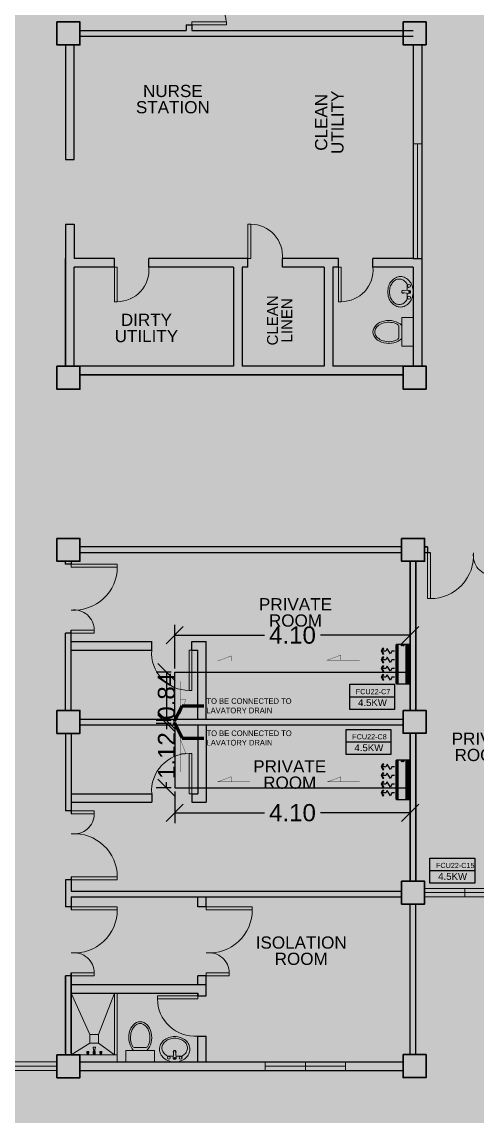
# Model space of a CAD drawing. Header units: millimetres. Extents: x -60 to 576, y -39 to 287.
# Drawn here: x 358.41 to 366.34, y 99.44 to 118.51 of the extents above; entities that cross this region are included whole.
import ezdxf

# ---------------------------------------------------------------- set-up
doc = ezdxf.new("R2010")
doc.units = ezdxf.units.MM
doc.header["$MEASUREMENT"] = 0
for name, color, linetype in [('AIR', 7, 'Continuous'), ('AIR-00', 7, 'Continuous'), ('AIR-02', 7, 'Continuous'), ('AIR-03', 7, 'Continuous'), ('DRAIN PIPE', 7, 'Continuous'), ('fcu drain', 7, 'Continuous'), ('label', 7, 'Continuous'), ('Legends', 7, 'Continuous'), ('M-AC-TEXT', 7, 'Continuous')]:
    doc.layers.add(name, color=color, linetype=linetype)
doc.styles.add('ar-dim-axis', font='romans.shx', dxfattribs={"width": 0.8})
doc.styles.add('OIP FONT', font='GOTHIC.TTF', dxfattribs={"height": 150})
doc.styles.get("Standard").update_dxf_attribs({"font": 'arial.ttf'})
doc.styles.add('SWISSLT175', font='swissl.ttf', dxfattribs={"height": 0.175})
doc.dimstyles.new('ar-dim-axis', dxfattribs={"dimtxt": 350, "dimasz": 250, "dimexe": 75, "dimexo": 75, "dimgap": 200, "dimtad": 1, "dimdec": 0, "dimzin": 12, "dimdsep": 46, "dimtxsty": 'ar-dim-axis', "dimblk": 'ARCHTICK', "dimcen": 120, "dimclrd": 11, "dimclre": 8, "dimclrt": 4, "dimadec": 0, "dimazin": 3, "dimtm": 1, "dimtfac": 1, "dimtdec": 0, "dimtix": 1, "dimtmove": 2, "dimatfit": 3, "dimldrblk": 'ARCHTICK', "dimfxl": 1, "dimtolj": 1, "dimtzin": 0, "dimarcsym": 1})
doc.dimstyles.new('Copy of dimension', dxfattribs={"dimtxt": 0.3, "dimasz": 0.3, "dimexe": 0.18, "dimexo": 0.0625, "dimgap": 0.09, "dimtad": 0, "dimzin": 0, "dimdsep": 46, "dimtxsty": 'Standard', "dimblk": 'OBLIQUE', "dimcen": 0.09, "dimclrd": 256, "dimclre": 256, "dimclrt": 256, "dimadec": 0, "dimazin": 0, "dimtfac": 1, "dimtofl": 0, "dimtmove": 0, "dimatfit": 3, "dimldrblk": 'OBLIQUE', "dimfxl": 1, "dimtolj": 1, "dimtzin": 0, "dimarcsym": 0})

# ---------------------------------------------------------------- blocks, each defined once
blk = doc.blocks.new('_ARCHTICK')
at = {"color": 0, "linetype": 'ByBlock', "const_width": 0.15}
blk.add_lwpolyline([(-0.5, -0.5), (0.5, 0.5)], dxfattribs=at)
blk = doc.blocks.new('CARRIER-S30-32 (FCD)')
at = {"layer": 'AIR-00'}
for p, q in [((0.825, -0.05), (-0.825, -0.05)), ((0.825, -0.075), (-0.825, -0.075)), ((0.825, -0.1), (-0.825, -0.1)), ((0.825, -0.125), (-0.825, -0.125)), ((0.825, -0.15), (-0.825, -0.15)), ((-0.6, -0.025), (-0.6, -0.175)), ((-0.4, -0.025), (-0.4, -0.175)), ((-0.2, -0.025), (-0.2, -0.175)), ((0, -0.025), (0, -0.175)), ((0.2, -0.025), (0.2, -0.175)), ((0.4, -0.025), (0.4, -0.175)), ((0.6, -0.025), (0.6, -0.175))]:
    blk.add_line(p, q, dxfattribs=at)
for points in [[(-0.825, -0.025), (0.825, -0.025), (0.825, -0.175), (-0.825, -0.175)], [(-0.664, -1.134), (-0.562, -1.239), (-0.697, -1.177)], [(-0.461, -1.134), (-0.562, -1.239), (-0.428, -1.177)], [(-0.289, -1.134), (-0.188, -1.239), (-0.322, -1.177)], [(-0.086, -1.134), (-0.188, -1.239), (-0.053, -1.177)], [(0.086, -1.134), (0.187, -1.239), (0.053, -1.177)], [(0.289, -1.134), (0.187, -1.239), (0.322, -1.177)], [(0.461, -1.134), (0.562, -1.239), (0.428, -1.177)], [(0.664, -1.134), (0.562, -1.239), (0.697, -1.177)]]:
    blk.add_lwpolyline(points, close=True, dxfattribs=at)
blk.add_lwpolyline([(-0.8, -0.595), (0.8, -0.595, 0.414214), (0.825, -0.57), (0.825, -0.525), (-0.825, -0.525), (-0.825, -0.57, 0.414214)], format="xyb", close=True, dxfattribs=at)
for points in [[(-0.562, -0.678), (-0.562, -0.794), (-0.44, -0.843), (-0.667, -0.996), (-0.562, -1.044), (-0.562, -1.239)], [(-0.188, -0.678), (-0.188, -0.794), (-0.065, -0.843), (-0.292, -0.996), (-0.188, -1.044), (-0.188, -1.239)], [(0.187, -0.678), (0.187, -0.794), (0.31, -0.843), (0.083, -0.996), (0.187, -1.044), (0.187, -1.239)], [(0.562, -0.678), (0.562, -0.794), (0.685, -0.843), (0.458, -0.996), (0.562, -1.044), (0.562, -1.239)]]:
    blk.add_lwpolyline(points, dxfattribs=at)
at = {"layer": 'AIR-02'}
for centre in [(-0.8, -0.285), (-0.8, -0.36)]:
    blk.add_circle(centre, 0.0187, dxfattribs=at)
at = {"layer": 'AIR-03'}
blk.add_lwpolyline([(-0.8, -0.62), (0.8, -0.62, 0.414214), (0.85, -0.57), (0.85, 0), (-0.85, 0), (-0.85, -0.57, 0.414214)], format="xyb", close=True, dxfattribs=at)
blk = doc.blocks.new('_Oblique')
at = {"color": 0, "linetype": 'ByBlock', "lineweight": -2}
blk.add_line((-0.5, -0.5), (0.5, 0.5), dxfattribs=at)
blk = doc.blocks.new('*D240')
at = {"lineweight": -2, "transparency": 16777216}
for p, q in [((361.073, 107.244), (361.073, 108.005)), ((365.173, 107.244), (365.173, 108.005)), ((361.073, 107.825), (362.638, 107.825)), ((365.173, 107.825), (363.608, 107.825))]:
    blk.add_line(p, q, dxfattribs=at)
at = {"layer": 'Defpoints', "color": 0, "transparency": 16777216}
for p in [(365.173, 107.825), (361.073, 107.181), (365.173, 107.181)]:
    blk.add_point(p, dxfattribs=at)
at = {"lineweight": -2, "transparency": 16777216, "xscale": 0.3, "yscale": 0.3, "zscale": 0.3, "rotation": 180}
blk.add_blockref('_Oblique', (361.073, 107.825), dxfattribs=at)
at = {"lineweight": -2, "transparency": 16777216, "xscale": 0.3, "yscale": 0.3, "zscale": 0.3}
blk.add_blockref('_Oblique', (365.173, 107.825), dxfattribs=at)
at = {"transparency": 16777216, "insert": (363.123, 107.825), "char_height": 0.3, "attachment_point": 5}
blk.add_mtext('\\A1;4.10', dxfattribs=at)
blk = doc.blocks.new('*D241')
at = {"lineweight": -2, "transparency": 16777216}
for p, q in [((361.01, 107.181), (360.751, 107.181)), ((360.931, 107.181), (360.931, 106.338)), ((361.01, 106.338), (360.751, 106.338))]:
    blk.add_line(p, q, dxfattribs=at)
at = {"layer": 'Defpoints', "color": 0, "transparency": 16777216}
for p in [(361.073, 107.181), (360.931, 106.338), (361.073, 106.338)]:
    blk.add_point(p, dxfattribs=at)
at = {"lineweight": -2, "transparency": 16777216, "xscale": 0.3, "yscale": 0.3, "zscale": 0.3}
for p, rotation in [((360.931, 107.181), 90), ((360.931, 106.338), 270)]:
    blk.add_blockref('_Oblique', p, dxfattribs=dict(at, rotation=rotation))
at = {"transparency": 16777216, "insert": (360.931, 106.76), "char_height": 0.3, "attachment_point": 5, "rotation": 90}
blk.add_mtext('\\A1;0.84', dxfattribs=at)
blk = doc.blocks.new('*D242')
at = {"lineweight": -2, "transparency": 16777216}
for p, q in [((361.01, 106.288), (360.751, 106.288)), ((360.931, 106.288), (360.931, 106.19)), ((361.01, 105.164), (360.751, 105.164)), ((360.931, 105.164), (360.931, 105.262))]:
    blk.add_line(p, q, dxfattribs=at)
at = {"layer": 'Defpoints', "color": 0, "transparency": 16777216}
for p in [(361.073, 106.288), (360.931, 105.164), (361.073, 105.164)]:
    blk.add_point(p, dxfattribs=at)
at = {"lineweight": -2, "transparency": 16777216, "xscale": 0.3, "yscale": 0.3, "zscale": 0.3}
for p, rotation in [((360.931, 106.288), 90), ((360.931, 105.164), 270)]:
    blk.add_blockref('_Oblique', p, dxfattribs=dict(at, rotation=rotation))
at = {"transparency": 16777216, "insert": (360.931, 105.726), "char_height": 0.3, "attachment_point": 5, "rotation": 90}
blk.add_mtext('\\A1;1.12', dxfattribs=at)
blk = doc.blocks.new('*D243')
at = {"lineweight": -2, "transparency": 16777216}
for p, q in [((361.073, 105.101), (361.073, 104.55)), ((365.173, 105.101), (365.173, 104.55)), ((361.073, 104.73), (362.638, 104.73)), ((365.173, 104.73), (363.608, 104.73))]:
    blk.add_line(p, q, dxfattribs=at)
at = {"layer": 'Defpoints', "color": 0, "transparency": 16777216}
for p in [(361.073, 105.164), (365.173, 105.164), (365.173, 104.73)]:
    blk.add_point(p, dxfattribs=at)
at = {"lineweight": -2, "transparency": 16777216, "xscale": 0.3, "yscale": 0.3, "zscale": 0.3, "rotation": 180}
blk.add_blockref('_Oblique', (361.073, 104.73), dxfattribs=at)
at = {"lineweight": -2, "transparency": 16777216, "xscale": 0.3, "yscale": 0.3, "zscale": 0.3}
blk.add_blockref('_Oblique', (365.173, 104.73), dxfattribs=at)
at = {"transparency": 16777216, "insert": (363.123, 104.73), "char_height": 0.3, "attachment_point": 5}
blk.add_mtext('\\A1;4.10', dxfattribs=at)

msp = doc.modelspace()

# ---------------------------------------------------------------- linework, layer by layer
at = {"color": 8, "linetype": 'ByBlock', "lineweight": 25}
for p, q in [((361.273, 118.464), (361.373, 118.464)), ((361.273, 118.464), (361.273, 118.364)), ((361.373, 118.464), (361.373, 118.364)), ((359.423, 118.364), (361.123, 118.364)), ((359.423, 118.264), (364.173, 118.264)), ((361.123, 118.364), (361.273, 118.364)), ((361.123, 118.364), (361.273, 118.364)), ((361.123, 118.264), (365.223, 118.264)), ((361.373, 118.364), (364.173, 118.364)), ((361.373, 118.364), (365.223, 118.364)), ((359.173, 118.113), (359.173, 116.113)), ((359.323, 116.113), (359.323, 118.113)), ((365.223, 118.115), (365.223, 114.388)), ((365.373, 118.115), (365.373, 114.388)), ((359.173, 116.113), (359.323, 116.113)), ((359.173, 114.988), (359.173, 112.513)), ((359.173, 114.988), (359.323, 114.988)), ((359.323, 114.988), (359.323, 114.388)), ((362.348, 114.388), (360.623, 114.388)), ((363.923, 114.388), (362.948, 114.388)), ((365.223, 114.388), (364.523, 114.388)), ((365.223, 114.388), (365.373, 114.388)), ((365.223, 114.238), (365.223, 112.513)), ((365.373, 114.388), (365.373, 112.515)), ((362.098, 112.513), (359.323, 112.513)), ((359.423, 112.363), (365.048, 112.363)), ((365.048, 112.363), (359.423, 112.363)), ((363.673, 112.513), (362.248, 112.513)), ((365.223, 112.513), (363.823, 112.513)), ((365.023, 109.363), (359.423, 109.363)), ((365.473, 109.363), (365.423, 109.363)), ((365.423, 109.363), (365.473, 109.363)), ((365.473, 109.363), (365.473, 109.263)), ((359.173, 109.063), (359.173, 109.113)), ((359.273, 109.113), (359.273, 109.063)), ((365.023, 109.263), (359.423, 109.263)), ((365.173, 106.515), (365.173, 109.113)), ((365.173, 109.113), (365.173, 106.515)), ((365.273, 106.515), (365.273, 109.113)), ((365.273, 109.113), (365.273, 106.515)), ((365.523, 109.263), (365.423, 109.263)), ((359.273, 109.063), (359.173, 109.063)), ((359.173, 106.513), (359.173, 107.863)), ((359.273, 107.863), (359.173, 107.863)), ((359.173, 106.513), (359.173, 107.863)), ((359.273, 106.513), (359.273, 107.913)), ((359.423, 106.363), (365.048, 106.363)), ((359.423, 106.263), (365.048, 106.263)), ((359.173, 106.113), (359.173, 104.763)), ((359.273, 106.113), (359.273, 104.713)), ((365.173, 103.538), (365.173, 106.115)), ((365.173, 106.115), (365.173, 103.538)), ((365.273, 103.538), (365.273, 106.115)), ((365.273, 106.115), (365.273, 103.538)), ((359.273, 104.763), (359.173, 104.763)), ((359.173, 103.563), (359.173, 103.313)), ((359.273, 103.563), (359.173, 103.563)), ((359.273, 103.613), (359.273, 103.363)), ((359.173, 103.313), (359.173, 103.088)), ((359.273, 103.363), (365.023, 103.363)), ((359.273, 103.263), (359.273, 103.038)), ((359.273, 103.263), (365.023, 103.263)), ((359.273, 103.088), (359.173, 103.088)), ((365.173, 100.515), (365.173, 103.138)), ((365.273, 100.515), (365.273, 103.138)), ((359.173, 101.888), (359.173, 100.513)), ((359.173, 100.538), (359.173, 101.888)), ((359.273, 101.888), (359.173, 101.888)), ((359.173, 100.538), (359.173, 101.888)), ((359.273, 101.938), (359.273, 100.513)), ((359.273, 100.538), (359.273, 101.938)), ((359.423, 100.388), (365.048, 100.388)), ((359.423, 100.238), (365.048, 100.238))]:
    msp.add_line(p, q, dxfattribs=at)
at = {"color": 8, "linetype": 'ByBlock', "lineweight": 13}
for p, q in [((361.973, 118.514), (361.373, 118.514)), ((361.373, 118.514), (361.373, 118.464)), ((361.373, 118.464), (361.973, 118.464)), ((361.973, 118.464), (361.973, 118.514))]:
    msp.add_line(p, q, dxfattribs=at)
at = {"color": 8, "linetype": 'ByBlock', "lineweight": 9}
for p, q in [((359.173, 118.113), (359.323, 118.113)), ((365.373, 116.388), (365.223, 116.388)), ((365.298, 116.388), (365.298, 114.388)), ((365.373, 114.388), (365.373, 116.388)), ((359.273, 106.613), (359.273, 106.513)), ((359.173, 106.563), (359.173, 106.513)), ((365.423, 103.413), (368.173, 103.413)), ((366.123, 103.413), (366.123, 103.263)), ((366.823, 103.338), (365.423, 103.338)), ((365.423, 103.263), (368.273, 103.263)), ((359.423, 100.513), (360.073, 100.513)), ((359.023, 100.388), (356.323, 100.388)), ((362.648, 100.388), (362.648, 100.238)), ((363.348, 100.388), (363.348, 100.238)), ((364.048, 100.238), (364.048, 100.388)), ((356.323, 100.313), (359.023, 100.313)), ((356.323, 100.238), (359.023, 100.238)), ((364.048, 100.313), (362.648, 100.313))]:
    msp.add_line(p, q, dxfattribs=at)
at = {"color": 8, "linetype": 'ByBlock', "lineweight": 25, "ltscale": 0.3}
for p, q in [((359.173, 112.513), (359.173, 114.388)), ((360.023, 114.388), (359.323, 114.388)), ((359.323, 112.513), (359.323, 114.238)), ((360.023, 114.238), (359.323, 114.238)), ((360.023, 114.238), (360.023, 114.388)), ((362.348, 114.388), (360.623, 114.388)), ((360.623, 114.238), (360.623, 114.388)), ((362.098, 114.238), (360.623, 114.238)), ((362.098, 114.238), (362.098, 112.513)), ((362.248, 114.238), (362.248, 112.513)), ((362.348, 114.238), (362.248, 114.238)), ((362.348, 114.238), (362.348, 114.388)), ((363.923, 114.388), (362.948, 114.388)), ((362.948, 114.238), (362.948, 114.388)), ((363.673, 114.238), (362.948, 114.238)), ((363.673, 114.238), (363.673, 112.513)), ((363.823, 114.238), (363.823, 112.513)), ((363.923, 114.238), (363.823, 114.238)), ((363.923, 114.238), (363.823, 114.238)), ((363.923, 114.238), (363.923, 114.388)), ((365.223, 114.388), (364.523, 114.388)), ((364.523, 114.238), (364.523, 114.388)), ((365.223, 114.238), (364.523, 114.238)), ((359.273, 107.713), (360.673, 107.713)), ((359.273, 107.563), (360.673, 107.563)), ((360.673, 107.563), (360.673, 107.713)), ((361.373, 107.713), (361.623, 107.713)), ((361.373, 107.563), (361.373, 107.713)), ((361.373, 107.563), (361.473, 107.563)), ((361.473, 106.363), (361.473, 107.563)), ((361.623, 106.363), (361.623, 107.713)), ((361.473, 106.263), (361.473, 105.063)), ((361.623, 106.263), (361.623, 104.913)), ((359.273, 105.063), (360.673, 105.063)), ((359.273, 104.913), (360.673, 104.913)), ((360.673, 105.063), (360.673, 104.913)), ((361.373, 105.063), (361.473, 105.063)), ((361.373, 105.063), (361.373, 104.913)), ((361.373, 104.913), (361.623, 104.913))]:
    msp.add_line(p, q, dxfattribs=at)
at = {"color": 8, "lineweight": 9}
for p, q in [((365.026, 113.825), (365.148, 113.838)), ((365.026, 113.796), (365.148, 113.782)), ((365.224, 113.36), (365.024, 113.36)), ((365.024, 113.36), (365.024, 112.86)), ((365.224, 112.86), (365.224, 113.36)), ((364.974, 113.201), (364.974, 113.02)), ((365.024, 112.86), (365.224, 112.86)), ((360.723, 106.363), (360.223, 106.363)), ((360.723, 106.263), (360.223, 106.263)), ((359.542, 100.513), (359.546, 100.52)), ((359.542, 100.513), (359.576, 100.513)), ((359.542, 100.513), (359.576, 100.513)), ((359.542, 100.513), (359.542, 100.513)), ((359.546, 100.57), (359.543, 100.568)), ((359.543, 100.568), (359.576, 100.568)), ((359.543, 100.568), (359.543, 100.546)), ((359.543, 100.546), (359.545, 100.542)), ((359.545, 100.54), (359.545, 100.534)), ((359.545, 100.534), (359.546, 100.532)), ((359.545, 100.534), (359.573, 100.534)), ((359.546, 100.571), (359.572, 100.571)), ((359.546, 100.571), (359.546, 100.57)), ((359.546, 100.57), (359.572, 100.57)), ((359.546, 100.559), (359.546, 100.547)), ((359.546, 100.546), (359.553, 100.546)), ((359.546, 100.532), (359.573, 100.532)), ((359.546, 100.52), (359.573, 100.52)), ((359.548, 100.52), (359.548, 100.532)), ((359.553, 100.559), (359.553, 100.547)), ((359.565, 100.559), (359.565, 100.547)), ((359.573, 100.546), (359.565, 100.546)), ((359.571, 100.52), (359.571, 100.532)), ((359.572, 100.571), (359.572, 100.57)), ((359.572, 100.57), (359.576, 100.568)), ((359.572, 100.559), (359.572, 100.547)), ((359.573, 100.54), (359.573, 100.534)), ((359.573, 100.534), (359.573, 100.532)), ((359.576, 100.513), (359.573, 100.52)), ((359.576, 100.546), (359.574, 100.542)), ((359.576, 100.568), (359.576, 100.546)), ((359.576, 100.513), (359.576, 100.513)), ((359.656, 100.518), (359.644, 100.513)), ((359.644, 100.513), (359.702, 100.513)), ((359.661, 100.598), (359.652, 100.64)), ((359.692, 100.644), (359.654, 100.644)), ((359.66, 100.57), (359.656, 100.568)), ((359.656, 100.568), (359.665, 100.568)), ((359.656, 100.568), (359.656, 100.546)), ((359.656, 100.546), (359.658, 100.542)), ((359.69, 100.528), (359.656, 100.528)), ((359.656, 100.528), (359.656, 100.518)), ((359.69, 100.518), (359.656, 100.518)), ((359.656, 100.518), (359.69, 100.518)), ((359.659, 100.54), (359.659, 100.534)), ((359.659, 100.534), (359.665, 100.534)), ((359.659, 100.534), (359.66, 100.532)), ((359.66, 100.571), (359.665, 100.571)), ((359.66, 100.571), (359.66, 100.57)), ((359.66, 100.57), (359.665, 100.57)), ((359.66, 100.559), (359.66, 100.547)), ((359.66, 100.546), (359.665, 100.546)), ((359.66, 100.532), (359.665, 100.532)), ((359.661, 100.59), (359.661, 100.598)), ((359.661, 100.598), (359.685, 100.598)), ((359.661, 100.598), (359.685, 100.598)), ((359.685, 100.59), (359.661, 100.59)), ((359.662, 100.528), (359.662, 100.532)), ((359.665, 100.59), (359.665, 100.528)), ((359.665, 100.528), (359.681, 100.528)), ((359.681, 100.528), (359.681, 100.59)), ((359.681, 100.571), (359.686, 100.571)), ((359.681, 100.57), (359.686, 100.57)), ((359.681, 100.568), (359.69, 100.568)), ((359.686, 100.546), (359.681, 100.546)), ((359.681, 100.534), (359.687, 100.534)), ((359.681, 100.532), (359.686, 100.532)), ((359.684, 100.528), (359.684, 100.532)), ((359.685, 100.598), (359.694, 100.64)), ((359.685, 100.598), (359.685, 100.59)), ((359.686, 100.571), (359.686, 100.57)), ((359.686, 100.57), (359.69, 100.568)), ((359.686, 100.559), (359.686, 100.547)), ((359.687, 100.534), (359.686, 100.532)), ((359.69, 100.546), (359.687, 100.542)), ((359.687, 100.54), (359.687, 100.534)), ((359.69, 100.568), (359.69, 100.546)), ((359.69, 100.518), (359.69, 100.528)), ((359.702, 100.513), (359.69, 100.518)), ((359.774, 100.57), (359.77, 100.568)), ((359.77, 100.568), (359.77, 100.546)), ((359.77, 100.568), (359.803, 100.568)), ((359.77, 100.546), (359.772, 100.542)), ((359.77, 100.513), (359.773, 100.52)), ((359.77, 100.513), (359.77, 100.513)), ((359.77, 100.513), (359.804, 100.513)), ((359.77, 100.513), (359.804, 100.513)), ((359.773, 100.546), (359.781, 100.546)), ((359.773, 100.54), (359.773, 100.534)), ((359.773, 100.534), (359.801, 100.534)), ((359.773, 100.534), (359.773, 100.532)), ((359.773, 100.532), (359.8, 100.532)), ((359.773, 100.52), (359.8, 100.52)), ((359.774, 100.571), (359.774, 100.57)), ((359.774, 100.571), (359.8, 100.571)), ((359.774, 100.57), (359.8, 100.57)), ((359.774, 100.559), (359.774, 100.547)), ((359.775, 100.52), (359.775, 100.532)), ((359.781, 100.559), (359.781, 100.547)), ((359.8, 100.546), (359.792, 100.546)), ((359.793, 100.559), (359.793, 100.547)), ((359.798, 100.52), (359.798, 100.532)), ((359.8, 100.571), (359.8, 100.57)), ((359.8, 100.57), (359.803, 100.568)), ((359.8, 100.559), (359.8, 100.547)), ((359.801, 100.534), (359.8, 100.532)), ((359.804, 100.513), (359.8, 100.52)), ((359.803, 100.546), (359.801, 100.542)), ((359.801, 100.54), (359.801, 100.534)), ((359.803, 100.568), (359.803, 100.546)), ((359.804, 100.513), (359.804, 100.513)), ((360.223, 100.388), (360.223, 100.588)), ((360.223, 100.588), (360.723, 100.588)), ((360.382, 100.638), (360.563, 100.638)), ((360.723, 100.588), (360.723, 100.388)), ((361.058, 100.585), (361.045, 100.464)), ((361.087, 100.585), (361.101, 100.464)), ((360.723, 100.388), (360.223, 100.388))]:
    msp.add_line(p, q, dxfattribs=at)
at = {"color": 8, "linetype": 'Continuous', "lineweight": 25}
for p, q in [((361.473, 103.088), (361.473, 103.263)), ((361.623, 103.088), (361.623, 103.263)), ((361.623, 103.088), (361.473, 103.088)), ((361.473, 101.738), (361.473, 101.888)), ((361.623, 101.888), (361.473, 101.888)), ((361.623, 101.738), (361.623, 101.888)), ((361.473, 101.588), (361.473, 101.538)), ((361.473, 101.538), (361.623, 101.538)), ((361.473, 100.838), (361.623, 100.838))]:
    msp.add_line(p, q, dxfattribs=at)
at = {"color": 8, "lineweight": 25, "ltscale": 0.3}
for p, q in [((359.273, 101.738), (361.623, 101.738)), ((361.373, 101.738), (361.623, 101.738)), ((361.623, 101.538), (361.623, 101.738)), ((359.273, 101.588), (361.473, 101.588)), ((361.373, 101.588), (361.473, 101.588)), ((361.473, 101.538), (361.473, 101.588)), ((361.473, 100.388), (361.473, 100.838)), ((361.623, 100.388), (361.623, 100.838))]:
    msp.add_line(p, q, dxfattribs=at)
at = {"color": 8, "linetype": 'ByBlock', "lineweight": 9, "ltscale": 0.3}
for p, q in [((359.598, 100.863), (359.273, 101.588)), ((359.748, 100.863), (360.023, 101.588)), ((359.598, 100.713), (359.273, 100.513)), ((359.748, 100.713), (360.023, 100.513))]:
    msp.add_line(p, q, dxfattribs=at)
at = {"color": 8, "linetype": 'ByBlock', "lineweight": 35}
for points in [[(359.023, 118.513), (359.423, 118.513), (359.423, 118.113), (359.023, 118.113)], [(365.048, 118.515), (365.448, 118.515), (365.448, 118.115), (365.048, 118.115)], [(359.023, 112.513), (359.423, 112.513), (359.423, 112.113), (359.023, 112.113)], [(365.048, 112.515), (365.448, 112.515), (365.448, 112.115), (365.048, 112.115)], [(359.023, 109.513), (359.423, 109.513), (359.423, 109.113), (359.023, 109.113)], [(365.023, 109.513), (365.423, 109.513), (365.423, 109.113), (365.023, 109.113)], [(359.023, 106.513), (359.423, 106.513), (359.423, 106.113), (359.023, 106.113)], [(365.048, 106.515), (365.448, 106.515), (365.448, 106.115), (365.048, 106.115)], [(365.023, 103.538), (365.423, 103.538), (365.423, 103.138), (365.023, 103.138)], [(359.023, 100.513), (359.423, 100.513), (359.423, 100.113), (359.023, 100.113)], [(365.048, 100.515), (365.448, 100.515), (365.448, 100.115), (365.048, 100.115)]]:
    msp.add_lwpolyline(points, close=True, dxfattribs=at)
at = {"color": 8, "lineweight": 13, "ltscale": 0.03}
for points in [[(362.348, 114.388), (362.398, 114.388), (362.398, 114.988), (362.348, 114.988)], [(360.023, 114.238), (360.073, 114.238), (360.073, 113.638), (360.023, 113.638)], [(363.923, 114.238), (363.973, 114.238), (363.973, 113.638), (363.923, 113.638)], [(365.523, 109.263), (365.473, 109.263), (365.473, 108.463), (365.523, 108.463)], [(359.273, 109.013), (359.273, 109.063), (360.073, 109.063), (360.073, 109.013)], [(359.273, 107.863), (359.273, 107.913), (359.673, 107.913), (359.673, 107.863)], [(361.373, 107.563), (361.323, 107.563), (361.323, 106.863), (361.373, 106.863)], [(361.373, 105.063), (361.323, 105.063), (361.323, 105.763), (361.373, 105.763)], [(359.273, 104.763), (359.273, 104.713), (359.673, 104.713), (359.673, 104.763)], [(359.273, 103.613), (359.273, 103.563), (360.073, 103.563), (360.073, 103.613)], [(359.273, 103.038), (359.273, 103.088), (360.073, 103.088), (360.073, 103.038)], [(361.623, 103.038), (361.623, 103.088), (362.423, 103.088), (362.423, 103.038)], [(359.273, 101.888), (359.273, 101.938), (359.673, 101.938), (359.673, 101.888)], [(361.623, 101.888), (361.623, 101.938), (362.023, 101.938), (362.023, 101.888)], [(361.473, 101.538), (361.473, 101.488), (360.773, 101.488), (360.773, 101.538)]]:
    msp.add_lwpolyline(points, close=True, dxfattribs=at)
at = {"color": 8, "lineweight": 9}
for points in [[(365.003, 114.075, 0.11576), (364.92, 114.056, 0.104047), (364.846, 113.997, 0.090875), (364.799, 113.914, 0.083344), (364.782, 113.81, 0.083344), (364.799, 113.707, 0.090875), (364.846, 113.623, 0.104047), (364.92, 113.564, 0.11576), (365.003, 113.545, 0.11576), (365.085, 113.564, 0.104047), (365.159, 113.623, 0.090875), (365.206, 113.707, 0.083344), (365.224, 113.81, 0.083344), (365.206, 113.914, 0.090875), (365.159, 113.997, 0.104047), (365.085, 114.056, 0.11576)], [(360.808, 100.609, -0.11576), (360.827, 100.691, -0.104047), (360.886, 100.765, -0.090875), (360.969, 100.812, -0.083344), (361.073, 100.83, -0.083344), (361.176, 100.812, -0.090875), (361.26, 100.765, -0.104047), (361.319, 100.691, -0.11576), (361.338, 100.609, -0.11576), (361.319, 100.526, -0.104047), (361.26, 100.452, -0.090875), (361.176, 100.405, -0.083344), (361.073, 100.388, -0.083344), (360.969, 100.405, -0.090875), (360.886, 100.452, -0.104047), (360.827, 100.526, -0.11576)]]:
    msp.add_lwpolyline(points, format="xyb", close=True, dxfattribs=at)
for points in [[(364.982, 114.033, 0.124838), (364.919, 114.017, 0.105788), (364.861, 113.967, 0.086697), (364.825, 113.898, 0.076776), (364.812, 113.81, 0.076776), (364.825, 113.722, 0.086697), (364.861, 113.653, 0.105788), (364.919, 113.603, 0.124838), (364.982, 113.588, 0.124838), (365.044, 113.603, 0.105788), (365.102, 113.653, 0.040067), (365.122, 113.683), (365.122, 113.786, 0.040067)], [(365.122, 113.834), (365.122, 113.937, 0.040067), (365.102, 113.967, 0.105788), (365.044, 114.017, 0.124838), (364.982, 114.033, 0.124838)], [(360.85, 100.63, -0.124838), (360.866, 100.692, -0.105788), (360.916, 100.75, -0.086697), (360.985, 100.786, -0.076776), (361.073, 100.8, -0.076776), (361.161, 100.786, -0.086697), (361.23, 100.75, -0.105788), (361.28, 100.692, -0.124838), (361.295, 100.63, -0.124838), (361.28, 100.567, -0.105788), (361.23, 100.509, -0.040067), (361.2, 100.49), (361.097, 100.49, -0.040067)], [(361.049, 100.49), (360.946, 100.49, -0.040067), (360.916, 100.509, -0.105788), (360.866, 100.567, -0.124838), (360.85, 100.63, -0.124838)]]:
    msp.add_lwpolyline(points, format="xyb", dxfattribs=at)
at = {"color": 8, "linetype": 'ByBlock', "lineweight": 9, "ltscale": 0.3}
msp.add_lwpolyline([(360.023, 100.513), (360.023, 101.588), (360.073, 101.588), (360.073, 100.388), (360.073, 100.388)], dxfattribs=at)
at = {"color": 8, "linetype": 'ByBlock', "lineweight": 9, "ltscale": 0.03}
msp.add_lwpolyline([(359.748, 100.713), (359.598, 100.713), (359.598, 100.863), (359.748, 100.863)], close=True, dxfattribs=at)
at = {"color": 8, "lineweight": 9}
msp.add_lwpolyline([(362.648, 100.388), (364.048, 100.388), (364.048, 100.238), (362.648, 100.238)], close=True, dxfattribs=at)
for centre, radius in [((365.151, 113.912), 0.0255), ((365.151, 113.708), 0.0255), ((365.157, 113.81), 0.0095), ((360.971, 100.461), 0.0255), ((361.073, 100.454), 0.0095), ((361.175, 100.461), 0.0255)]:
    msp.add_circle(centre, radius, dxfattribs=at)
at = {"color": 8, "linetype": 'ByBlock', "lineweight": 13}
msp.add_arc((361.373, 118.464), 0.6, 4.7802, 90, dxfattribs=at)
at = {"color": 8, "lineweight": 13, "ltscale": 0.03}
for centre, radius, start, end in [((362.398, 114.435), 0.552, 355.0209, 90), ((360.073, 114.19), 0.552, 270, 4.9791), ((363.973, 114.19), 0.552, 270, 4.9791), ((365.523, 109.214), 0.752, 270, 3.6952), ((366.623, 109.216), 0.353, 172.3719, 270), ((359.321, 109.013), 0.752, 266.3048, 0), ((359.32, 107.913), 0.353, 0, 97.6281), ((361.323, 107.514), 0.652, 175.7578, 270), ((361.323, 105.111), 0.652, 90, 184.2422), ((359.32, 104.713), 0.353, 262.3719, 0), ((359.321, 103.613), 0.752, 0, 93.6952), ((359.321, 103.038), 0.752, 266.3048, 0), ((361.671, 103.038), 0.752, 266.3048, 0), ((359.32, 101.938), 0.353, 0, 97.6281), ((361.67, 101.938), 0.353, 0, 97.6281), ((361.425, 101.488), 0.652, 180, 274.2422)]:
    msp.add_arc(centre, radius, start, end, dxfattribs=at)
at = {"color": 8, "lineweight": 9}
for centre, radius, start, end in [((365.049, 113.81), 0.025, 161.3793, 198.6207), ((365.119, 113.81), 0.0948, 171.2026, 188.7974), ((365.049, 113.81), 0.025, 48.7978, 143.6932), ((365.049, 113.81), 0.025, 216.3068, 311.2022), ((365.151, 113.81), 0.028, 263.7545, 96.2455), ((364.924, 113.201), 0.05, 0, 61.8499), ((364.924, 113.02), 0.05, 298.0084, 360), ((361.073, 106.088), 0.025, 251.3793, 288.6207), ((360.382, 100.688), 0.05, 208.1501, 270), ((360.563, 100.688), 0.05, 270, 331.9916), ((361.073, 100.563), 0.025, 126.3068, 221.2022), ((361.073, 100.492), 0.0948, 81.2026, 98.7974), ((361.073, 100.563), 0.025, 71.3793, 108.6207), ((361.073, 100.563), 0.025, 318.7978, 53.6932), ((361.073, 100.461), 0.028, 173.7545, 6.2455)]:
    msp.add_arc(centre, radius, start, end, dxfattribs=at)
for centre, major_axis, ratio, start_param, end_param in [((364.799, 113.11), (0.275, 0), 0.727273, 0.612555, 5.670631), ((359.656, 100.641), (-0.00268, 0.00268), 1, -0.216453, 1.153609)]:
    msp.add_ellipse(centre, major_axis=major_axis, ratio=ratio, start_param=start_param, end_param=end_param, dxfattribs=at)
at = {"color": 8, "lineweight": 9, "extrusion": (0, 0, -1)}
msp.add_ellipse((360.473, 100.813), major_axis=(0, -0.275), ratio=0.727273, start_param=0.612555, end_param=5.670631, dxfattribs=at)
at = {"color": 8, "lineweight": 9, "extrusion": (4.99074e-41, 2.88216e-41, -1)}
for centre, major_axis, start_param, end_param in [((359.534, 100.558), (0.00896, 0.00896), 0.011497, 0.722582), ((359.531, 100.553), (-0.0118, 0.0118), 2.876824, 3.009049), ((359.542, 100.54), (-0.00268, 0.00268), 1.862141, 2.356082), ((359.542, 100.547), (-0.00268, 0.00268), 2.356082, 2.983721), ((359.564, 100.558), (0.00738, 0.00738), 4.000472, 4.78527), ((359.557, 100.547), (0.00268, 0.00268), 3.299239, 3.926878), ((359.564, 100.552), (-0.00887, 0.00887), 4.509022, 4.870036), ((359.559, 100.563), (0.00268, 0.00268), -1.497915, -0.073106), ((359.559, 100.545), (0.00268, 0.00268), 1.773938, 2.938226), ((359.555, 100.552), (-0.00887, 0.00887), 2.983721, 3.344735), ((359.555, 100.558), (-0.00738, 0.00738), 1.497691, 2.282489), ((359.562, 100.547), (0.00268, 0.00268), 0.785286, 1.412925), ((359.585, 100.558), (-0.00896, 0.00896), 5.560378, 6.271464), ((359.576, 100.547), (-0.00268, 0.00268), 4.870036, 5.497675), ((359.588, 100.553), (0.0118, 0.0118), 3.273911, 3.406137), ((359.577, 100.54), (-0.00268, 0.00268), 5.497675, 5.991616), ((359.647, 100.558), (0.00896, 0.00896), 0.011497, 0.722582), ((359.645, 100.553), (-0.0118, 0.0118), 2.876824, 3.009049), ((359.655, 100.54), (0.00268, 0.00268), 0.291344, 0.785286), ((359.656, 100.547), (0.00268, 0.00268), 0.785286, 1.412925), ((359.699, 100.558), (0.00896, 0.00896), 3.989582, 4.700667), ((359.69, 100.547), (0.00268, 0.00268), 3.299239, 3.926878), ((359.701, 100.553), (-0.0118, 0.0118), 4.844707, 4.976933), ((359.691, 100.54), (0.00268, 0.00268), 3.926878, 4.42082), ((359.69, 100.641), (-0.00268, 0.00268), 1.354119, 2.724181), ((359.761, 100.558), (0.00896, 0.00896), 0.011497, 0.722582), ((359.758, 100.553), (0.0118, 0.0118), 1.306028, 1.438253), ((359.769, 100.54), (-0.00268, 0.00268), 1.862141, 2.356082), ((359.77, 100.547), (-0.00268, 0.00268), 2.356082, 2.983721), ((359.791, 100.558), (0.00738, 0.00738), 4.000472, 4.78527), ((359.784, 100.547), (0.00268, 0.00268), 3.299239, 3.926878), ((359.791, 100.552), (-0.00887, 0.00887), 4.509022, 4.870036), ((359.787, 100.563), (0.00268, 0.00268), -1.497915, -0.073106), ((359.787, 100.545), (0.00268, 0.00268), 1.773938, 2.938226), ((359.782, 100.558), (-0.00738, 0.00738), 1.497691, 2.282489), ((359.782, 100.552), (-0.00887, 0.00887), 2.983721, 3.344735), ((359.789, 100.547), (0.00268, 0.00268), 0.785286, 1.412925), ((359.812, 100.558), (-0.00896, 0.00896), 5.560378, 6.271464), ((359.803, 100.547), (-0.00268, 0.00268), 4.870036, 5.497675), ((359.815, 100.553), (0.0118, 0.0118), 3.273911, 3.406137), ((359.804, 100.54), (-0.00268, 0.00268), 5.497675, 5.991616)]:
    msp.add_ellipse(centre, major_axis=major_axis, ratio=1, start_param=start_param, end_param=end_param, dxfattribs=at)
at = {"color": 8, "lineweight": 9}
for points in [[(364.947, 113.245), (364.931, 113.253), (364.913, 113.261), (364.822, 113.288), (364.734, 113.283), (364.603, 113.225), (364.561, 113.175), (364.548, 113.077), (364.574, 113.025), (364.685, 112.95), (364.769, 112.933), (364.883, 112.948), (364.917, 112.96), (364.947, 112.975)], [(360.338, 100.664), (360.33, 100.68), (360.322, 100.698), (360.295, 100.79), (360.3, 100.877), (360.358, 101.008), (360.408, 101.05), (360.506, 101.063), (360.558, 101.037), (360.633, 100.926), (360.65, 100.842), (360.635, 100.729), (360.623, 100.694), (360.607, 100.664)]]:
    msp.add_open_spline(points, degree=3, knots=[0.937253, 0.937253, 0.937253, 0.937253, 1.185372, 1.185372, 2.113864, 2.113864, 3.042356, 3.042356, 3.970847, 3.970847, 4.899339, 4.899339, 5.346062, 5.346062, 5.346062, 5.346062], dxfattribs=at)
at = {"color": 8, "linetype": 'ByBlock', "lineweight": 9, "ltscale": 0.3}
msp.add_point((360.71, 113.375), dxfattribs=at)
at = {"layer": 'DRAIN PIPE', "color": 7, "linetype": 'Continuous', "const_width": 0.005}
for points in [[(362.381, 107.375), (361.82, 107.375), (362.055, 107.464), (362.055, 107.375)], [(364.292, 107.391), (363.731, 107.391), (363.966, 107.48), (363.966, 107.391)], [(361.175, 107.023), (361.175, 106.463), (361.264, 106.698), (361.175, 106.698)], [(361.175, 105.443), (361.175, 106.003), (361.264, 105.768), (361.175, 105.768)], [(362.381, 105.269), (361.82, 105.269), (362.055, 105.358), (362.055, 105.269)], [(364.292, 105.269), (363.731, 105.269), (363.966, 105.358), (363.966, 105.269)]]:
    msp.add_lwpolyline(points, dxfattribs=at)
at = {"layer": 'fcu drain', "linetype": 'Continuous'}
for p, q in [((361.073, 107.181), (365.173, 107.181)), ((361.073, 105.164), (365.173, 105.164))]:
    msp.add_line(p, q, dxfattribs=at)
at = {"layer": 'fcu drain'}
for p, q in [((361.073, 106.338), (361.073, 107.181)), ((361.073, 106.288), (361.073, 105.164))]:
    msp.add_line(p, q, dxfattribs=at)
at = {"layer": 'fcu drain', "linetype": 'Continuous'}
for centre in [(361.073, 106.338), (361.073, 106.288)]:
    msp.add_circle(centre, 0.0183, dxfattribs=at)
at = {"layer": 'fcu drain', "color": 2, "linetype": 'Continuous'}
for centre in [(361.073, 106.338), (361.073, 106.288)]:
    msp.add_circle(centre, 0.00904, dxfattribs=at)
at = {"layer": 'Legends', "linetype": 'Continuous', "lineweight": 25}
for p, q in [((364.12, 106.751), (364.899, 106.751)), ((364.058, 105.965), (364.836, 105.965)), ((365.516, 103.722), (366.295, 103.722))]:
    msp.add_line(p, q, dxfattribs=at)
at = {"layer": 'Legends'}
for points in [[(364.12, 106.969), (364.899, 106.969), (364.899, 106.532), (364.12, 106.532)], [(364.058, 106.184), (364.836, 106.184), (364.836, 105.747), (364.058, 105.747)], [(365.516, 103.941), (366.295, 103.941), (366.295, 103.504), (365.516, 103.504)]]:
    msp.add_lwpolyline(points, close=True, dxfattribs=at)

# ---------------------------------------------------------------- block references
at = {"layer": 'AIR', "xscale": 0.4053817101480872, "yscale": 0.4053817101480872, "zscale": 0.4053817101480872, "rotation": 270}
for p in [(365.173, 107.321), (365.173, 105.304)]:
    msp.add_blockref('CARRIER-S30-32 (FCD)', p, dxfattribs=at)

# ---------------------------------------------------------------- texts
at = {"layer": 'label', "color": 8, "linetype": 'ByBlock', "lineweight": 9, "ltscale": 0.4, "char_height": 0.2125, "attachment_point": 5, "line_spacing_factor": 0.8, "style": 'SWISSLT175'}
for s, insert in [('NURSE\\PSTATION', (361.041, 117.167)), ('DIRTY\\PUTILITY', (360.581, 113.179)), ('PRIVATE ^JROOM', (363.175, 108.221)), ('PRIVATE ^JROOM 7', (366.53, 105.878)), ('PRIVATE ^JROOM', (363.075, 105.396)), ('ISOLATION ^JROOM', (363.275, 102.325))]:
    msp.add_mtext(s, dxfattribs=dict(at, insert=insert))
at = {"layer": 'label', "color": 8, "linetype": 'ByBlock', "lineweight": 9, "ltscale": 0.4, "attachment_point": 5, "rotation": 90, "line_spacing_factor": 0.8, "style": 'SWISSLT175'}
for s, insert, char_height in [('CLEAN \\PUTILITY', (363.765, 116.763), 0.2125), ('CLEAN\\PLINEN', (362.9, 113.312), 0.1875)]:
    msp.add_mtext(s, dxfattribs=dict(at, insert=insert, char_height=char_height))
at = {"layer": 'Legends', "linetype": 'Continuous', "lineweight": 25, "attachment_point": 1}
for s, width, insert, char_height in [('FCU22-C7', 0.44811, (364.225, 106.886), 0.09), ('4.5KW', 0.23674, (364.264, 106.71), 0.12), ('FCU22-C8', 0.44811, (364.163, 106.1), 0.09), ('4.5KW', 0.23674, (364.201, 105.924), 0.12), ('FCU22-C15', 0.44811, (365.621, 103.857), 0.09), ('4.5KW', 0.23674, (365.659, 103.681), 0.12)]:
    msp.add_mtext_dynamic_manual_height_columns(s, width=width, gutter_width=1.011, heights=[0], dxfattribs=dict(at, insert=insert, char_height=char_height))
at = {"layer": 'M-AC-TEXT', "char_height": 0.09822, "width": 1.56657, "attachment_point": 4, "style": 'OIP FONT'}
for insert in [(361.626, 106.595), (361.628, 106.033)]:
    msp.add_mtext('TO BE CONNECTED TO LAVATORY DRAIN', dxfattribs=dict(at, insert=insert))

# ---------------------------------------------------------------- dimensions: what is measured, and where the dimension line sits
for base, p1, p2, picture, middle in [((365.173, 107.825), (361.073, 107.181), (365.173, 107.181), '*D240', (363.123, 107.825)), ((365.173, 104.73), (361.073, 105.164), (365.173, 105.164), '*D243', (363.123, 104.73))]:
    dim = msp.add_linear_dim(base=base, p1=p1, p2=p2, dimstyle='Copy of dimension')
    dim.commit()
    dim.dimension.update_dxf_attribs({"geometry": picture, "text_midpoint": middle})
dim = msp.add_linear_dim(base=(360.931, 106.338), p1=(361.073, 107.181), p2=(361.073, 106.338), angle=90, dimstyle='Copy of dimension')
dim.commit()
dim.dimension.update_dxf_attribs({"geometry": '*D241', "text_midpoint": (360.931, 106.76), "dimtype": 160})
dim = msp.add_linear_dim(base=(360.931, 105.164), p1=(361.073, 106.288), p2=(361.073, 105.164), angle=90, dimstyle='Copy of dimension')
dim.commit()
dim.dimension.update_dxf_attribs({"geometry": '*D242', "text_midpoint": (360.931, 105.726)})

# ---------------------------------------------------------------- leaders
at = {"layer": 'M-AC-TEXT', "annotation_type": 0, "has_hookline": 1, "text_width": 1.46}
for points, hookline_direction in [([(166.309, 117.858), (166.435, 118.106), (166.811, 118.107)], 0), ([(376.113, 115.346), (375.986, 115.594), (375.61, 115.595)], 1), ([(257.964, 108.343), (258.09, 108.591), (258.466, 108.592)], 0), ([(263.958, 108.329), (264.085, 108.577), (264.461, 108.578)], 0), ([(250.807, 107.216), (250.933, 107.464), (251.309, 107.465)], 0), ([(361.077, 106.347), (361.204, 106.595), (361.58, 106.596)], 0), ([(178.877, 105.216), (179.004, 105.464), (179.38, 105.465)], 0), ([(395.221, 100.371), (395.094, 100.619), (394.718, 100.62)], 1), ([(270.657, 138.65), (270.784, 138.402), (271.16, 138.403)], 0), ([(255.029, 138.631), (255.155, 138.383), (255.531, 138.384)], 0), ([(250.81, 135.924), (250.937, 135.676), (251.313, 135.678)], 0), ([(361.073, 135.056), (361.2, 134.808), (361.576, 134.809)], 0), ([(250.863, 129.773), (250.989, 129.525), (251.365, 129.527)], 0), ([(376.115, 126.041), (375.988, 125.793), (375.612, 125.794)], 1), ([(376.117, 115.276), (375.99, 115.028), (375.614, 115.029)], 1), ([(262.89, 114.901), (263.017, 114.653), (263.393, 114.654)], 0), ([(250.801, 107.149), (250.928, 106.901), (251.304, 106.902)], 0), ([(361.079, 106.28), (361.205, 106.032), (361.581, 106.033)], 0)]:
    msp.add_leader(points, dimstyle='ar-dim-axis', override={"dimtxt": 150, "dimasz": 150, "dimgap": 200, "dimtad": 0, "dimtih": 1, "dimtoh": 1, "dimtxsty": 'OIP FONT', "dimclrd": 256, "dimclre": 256, "dimclrt": 256, "dimfxl": 0.2, "dimfxlon": 1, "dimlwd": 65535, "dimlwe": 65535}, dxfattribs=dict(at, hookline_direction=hookline_direction))

doc.saveas('drawing.dxf')
